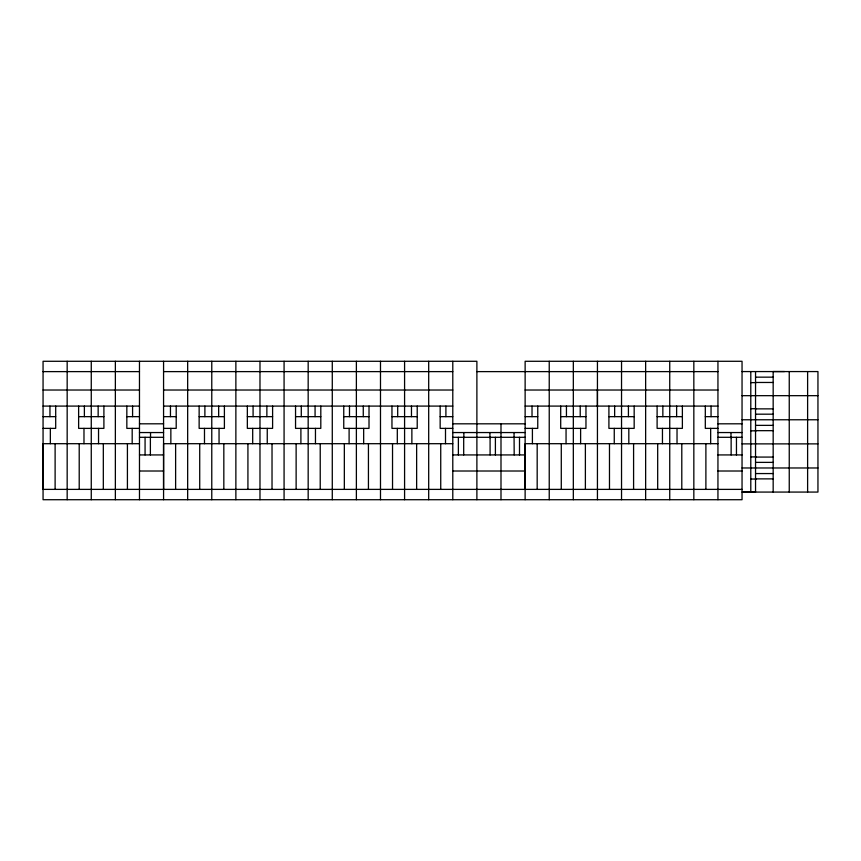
<?xml version="1.0" encoding="UTF-8"?>
<svg xmlns="http://www.w3.org/2000/svg" width="861" height="861" viewBox="0 0 861 861"><rect width="100%" height="100%" fill="white"/><g stroke="black" fill="none" stroke-linecap="round" stroke-linejoin="round"><path stroke-width="1.29" d="M163.568 489.382L163.568 443.695L452.789 443.695M525.124 489.382L525.135 443.695L717.945 443.695M784.5 371.543L773.167 371.543L773.167 492.072M43.061 371.618L139.471 371.618M163.568 371.618L452.789 371.618M476.886 371.618L717.945 371.618M742.042 371.565L817.95 371.565L817.95 492.072L742.042 492.072L755.538 492.169L755.538 371.565M755.538 377.161L773.167 377.161M755.538 382.467L773.167 382.467M750.792 382.628L756.055 382.628M43.061 390.022L139.471 390.022M163.568 390.022L452.789 390.022M525.135 390.022L717.945 390.022M742.042 395.673L817.95 395.673M43.061 406.091L139.471 406.091M163.568 406.091L452.789 406.091M525.135 406.091L717.945 406.091M750.792 408.717L756.055 408.717M755.538 408.867L773.167 408.867M755.538 414.184L773.167 414.184M43.061 416.659L55.696 416.659M78.631 416.659L103.901 416.659M126.836 416.659L139.471 416.659M163.568 416.659L176.204 416.659M199.139 416.659L224.398 416.659M247.344 416.659L272.603 416.659M295.549 416.659L320.809 416.659M343.754 416.659L369.014 416.659M391.959 416.659L417.219 416.659M440.154 416.659L452.789 416.659M525.135 416.659L537.759 416.659M560.705 416.659L585.964 416.659M608.91 416.659L634.17 416.659M657.104 416.659L682.375 416.659M705.31 416.659L717.945 416.659M742.042 419.77L817.95 419.77M139.471 423.816L163.579 423.806M452.789 423.816L525.102 423.816M717.945 423.816L742.042 423.806M755.538 425.366L773.167 425.366M43.061 428.38L55.696 428.38L55.696 406.091M139.471 428.38L126.836 428.38L126.836 406.091M163.568 428.38L176.204 428.38L176.204 406.091M452.789 428.38L440.154 428.38L440.154 406.091M525.135 428.38L537.759 428.38L537.759 406.091M717.945 428.38L705.31 428.38L705.31 406.091M755.538 430.672L773.167 430.672M750.792 430.834L756.055 430.834M139.482 432.556L163.579 432.556M452.789 432.556L525.092 432.556M717.945 432.556L742.042 432.556M139.482 437.302L163.579 437.302M452.789 437.302L525.092 437.302M717.945 437.302L742.042 437.302M139.471 443.695L43.061 443.695L43.061 489.382L742.042 489.382M742.042 443.878L817.95 443.878M139.482 454.931L163.579 454.931M452.789 454.931L525.092 454.931M717.945 454.931L742.042 454.931M750.792 456.911L756.055 456.911M755.538 457.073L773.167 457.073M755.538 462.379L773.167 462.379M742.042 467.975L817.95 467.975M139.482 471.01L163.579 471.01M452.789 471.01L525.092 471.01M717.945 471.01L742.042 471.01M755.538 473.561L773.167 473.561M755.538 478.877L773.167 478.877M750.792 479.039L756.055 479.039M807.618 371.565L807.618 492.072M789.246 371.565L789.246 492.072M750.792 371.565L750.792 492.072M736.456 437.302L736.456 454.931M731.14 437.302L731.14 454.931M730.989 432.556L730.989 437.818M717.945 361.286L717.945 499.714M711.057 406.091L711.057 416.659M710.659 428.38L710.659 443.695M705.891 443.695L705.891 489.382M693.837 361.286L693.837 499.714M682.375 406.091L682.375 428.38L657.104 428.38L657.104 406.091M681.794 443.695L681.794 489.382M677.026 428.38L677.026 443.695M676.628 406.091L676.628 416.659M669.74 361.286L669.74 499.714M662.852 406.091L662.852 416.659M662.453 428.38L662.453 443.695M657.686 443.695L657.686 489.382M645.642 361.286L645.642 499.714M634.17 406.091L634.17 428.38L608.91 428.38L608.91 406.091M633.588 443.695L633.588 489.382M628.821 428.38L628.821 443.695M628.422 406.091L628.422 416.659M621.534 361.286L621.534 499.714M614.646 406.091L614.646 416.659M614.259 428.38L614.259 443.695M609.48 443.695L609.48 489.382M597.437 361.286L597.437 499.714M597.426 390.022L597.426 406.091M585.964 406.091L585.964 428.38L560.705 428.38L560.705 406.091M585.383 443.695L585.383 489.382M580.615 428.38L580.615 443.695M580.217 406.091L580.217 416.659M573.329 361.286L573.329 499.714M566.441 406.091L566.441 416.659M566.054 428.38L566.054 443.695M561.286 443.695L561.286 489.382M549.232 361.286L549.232 499.714M537.178 443.695L537.178 489.382M532.41 428.38L532.41 443.695M532.023 406.091L532.023 416.659M525.124 499.714L525.135 361.286L742.042 361.286L742.042 499.714L43.061 499.714L43.061 361.286L476.886 361.286L476.886 499.714M519.506 437.302L519.506 454.931M514.039 432.556L514.189 454.931M500.994 423.806L500.994 499.714M495.398 437.302L495.398 454.931M490.092 437.302L490.092 454.931M489.931 432.556L489.931 437.818M463.853 432.556L463.853 437.818M463.692 437.302L463.692 454.931M458.375 437.302L458.375 454.931M452.789 361.286L452.789 499.714M445.901 406.091L445.901 416.659M445.503 428.38L445.503 443.695M440.735 443.695L440.735 489.382M428.692 361.286L428.692 499.714M417.219 406.091L417.219 428.38L391.959 428.38L391.959 406.091M416.638 443.695L416.638 489.382M411.87 428.38L411.87 443.695M411.472 406.091L411.472 416.659M404.584 361.286L404.584 499.714M397.696 406.091L397.696 416.659M397.308 428.38L397.308 443.695M392.53 443.695L392.53 489.382M380.487 361.286L380.487 499.714M369.014 406.091L369.014 428.38L343.754 428.38L343.754 406.091M368.433 443.695L368.433 489.382M363.665 428.38L363.665 443.695M363.267 406.091L363.267 416.659M356.379 361.286L356.379 499.714M349.491 406.091L349.491 416.659M349.103 428.38L349.103 443.695M344.335 443.695L344.335 489.382M332.281 361.286L332.281 499.714M320.809 406.091L320.809 428.38L295.549 428.38L295.549 406.091M320.227 443.695L320.227 489.382M315.46 428.38L315.46 443.695M315.072 406.091L315.072 416.659M308.173 361.286L308.173 499.714M301.285 406.091L301.285 416.659M300.898 428.38L300.898 443.695M296.13 443.695L296.13 489.382M284.076 361.286L284.076 499.714M272.603 406.091L272.603 428.38L247.344 428.38L247.344 406.091M272.022 443.695L272.022 489.382M267.254 428.38L267.254 443.695M266.867 406.091L266.867 416.659M259.979 361.286L259.979 499.714M253.091 406.091L253.091 416.659M252.693 428.38L252.693 443.695M247.925 443.695L247.925 489.382M235.871 361.286L235.871 499.714M224.398 406.091L224.398 428.38L199.139 428.38L199.139 406.091M223.828 443.695L223.828 489.382M219.049 428.38L219.049 443.695M218.662 406.091L218.662 416.659M211.774 361.286L211.774 499.714M204.886 406.091L204.886 416.659M204.487 428.38L204.487 443.695M199.72 443.695L199.72 489.382M187.666 361.286L187.666 499.714M175.622 443.695L175.622 489.382M170.855 428.38L170.855 443.695M170.456 406.091L170.456 416.659M163.568 361.286L163.579 499.714M150.535 432.556L150.535 437.818M150.384 437.302L150.384 454.931M145.068 437.302L145.068 454.931M139.471 361.286L139.482 499.714M132.583 406.091L132.583 416.659M132.185 428.38L132.185 443.695M127.417 443.695L127.417 489.382M115.363 361.286L115.363 499.714M103.901 406.091L103.901 428.38L78.631 428.38L78.631 406.091M103.32 443.695L103.32 489.382M98.541 428.38L98.541 443.695M98.154 406.091L98.154 416.659M91.266 361.286L91.266 499.714M84.378 406.091L84.378 416.659M83.98 428.38L83.98 443.695M79.212 443.695L79.212 489.382M67.169 361.286L67.169 499.714M55.115 443.695L55.115 489.382M50.347 428.38L50.347 443.695M49.949 406.091L49.949 416.659"/></g></svg>
